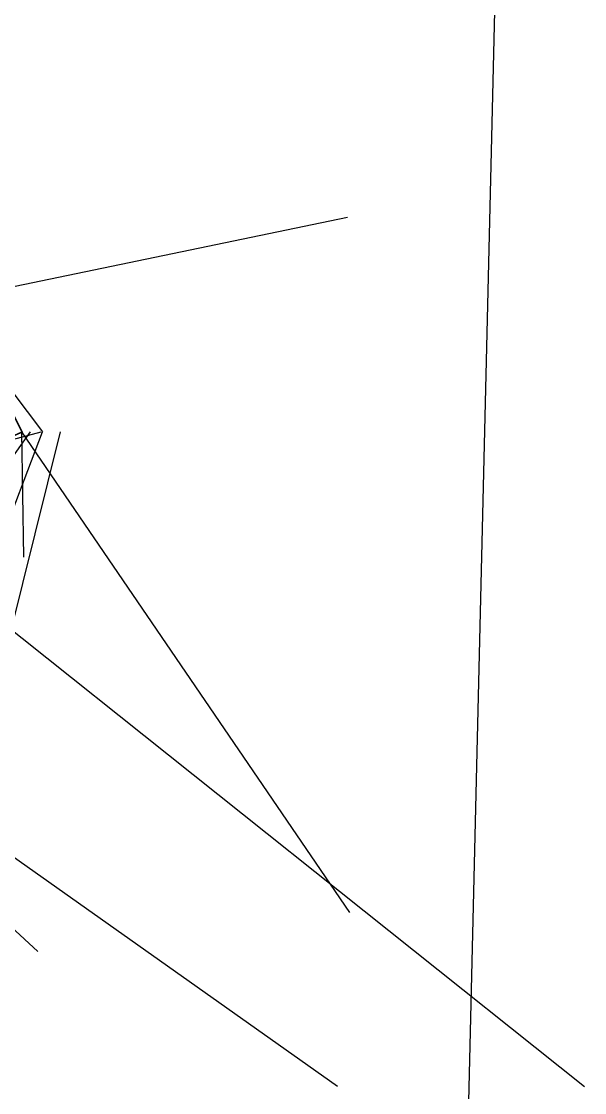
# Model space of a CAD drawing. Header units: metres. Extents: x -229 to 206, y -208 to 238.
# Drawn here: x 109.6 to 206.3, y -97.3 to 86.4 of the extents above; entities that cross this region are included whole.
import ezdxf

# ---------------------------------------------------------------- set-up
doc = ezdxf.new("R2010")
doc.units = ezdxf.units.M

msp = doc.modelspace()

# ---------------------------------------------------------------- linework, layer by layer
at = {"layer": 'MCD_Layer_0'}
for p, q in [((-54.6843, 238.202148), (113.206325, 16)), ((-1.9865, 235.994141), (109.712719, 16)), ((-1.9865, 232.412109), (109.692211, 16)), ((186.39143, -101.243164), (191.743969, 125.764648)), ((206.293255, -96.321289), (-5.1628, 72)), ((165.597167, 52.797852), (4.9458, 19.5)), ((-225.9865, -127.363281), (109.842602, 16)), ((-222.6843, -72.231445), (112.994411, 16)), ((-57.9865, -59.270508), (109.685375, 16)), ((1.3157, -138.116211), (111.169216, 16)), ((163.895019, -96.273438), (4.9458, 16)), ((112.4407, -73.106445), (14.18777, 16.246094)), ((57.3157, -130.945312), (113.206325, 16)), ((60.9458, -206.208984), (116.32373, 16)), ((110.0135, -5.505859), (109.664867, 16)), ((166.0135, -66.43457), (109.699047, 16))]:
    msp.add_line(p, q, dxfattribs=at)

doc.saveas('drawing.dxf')
